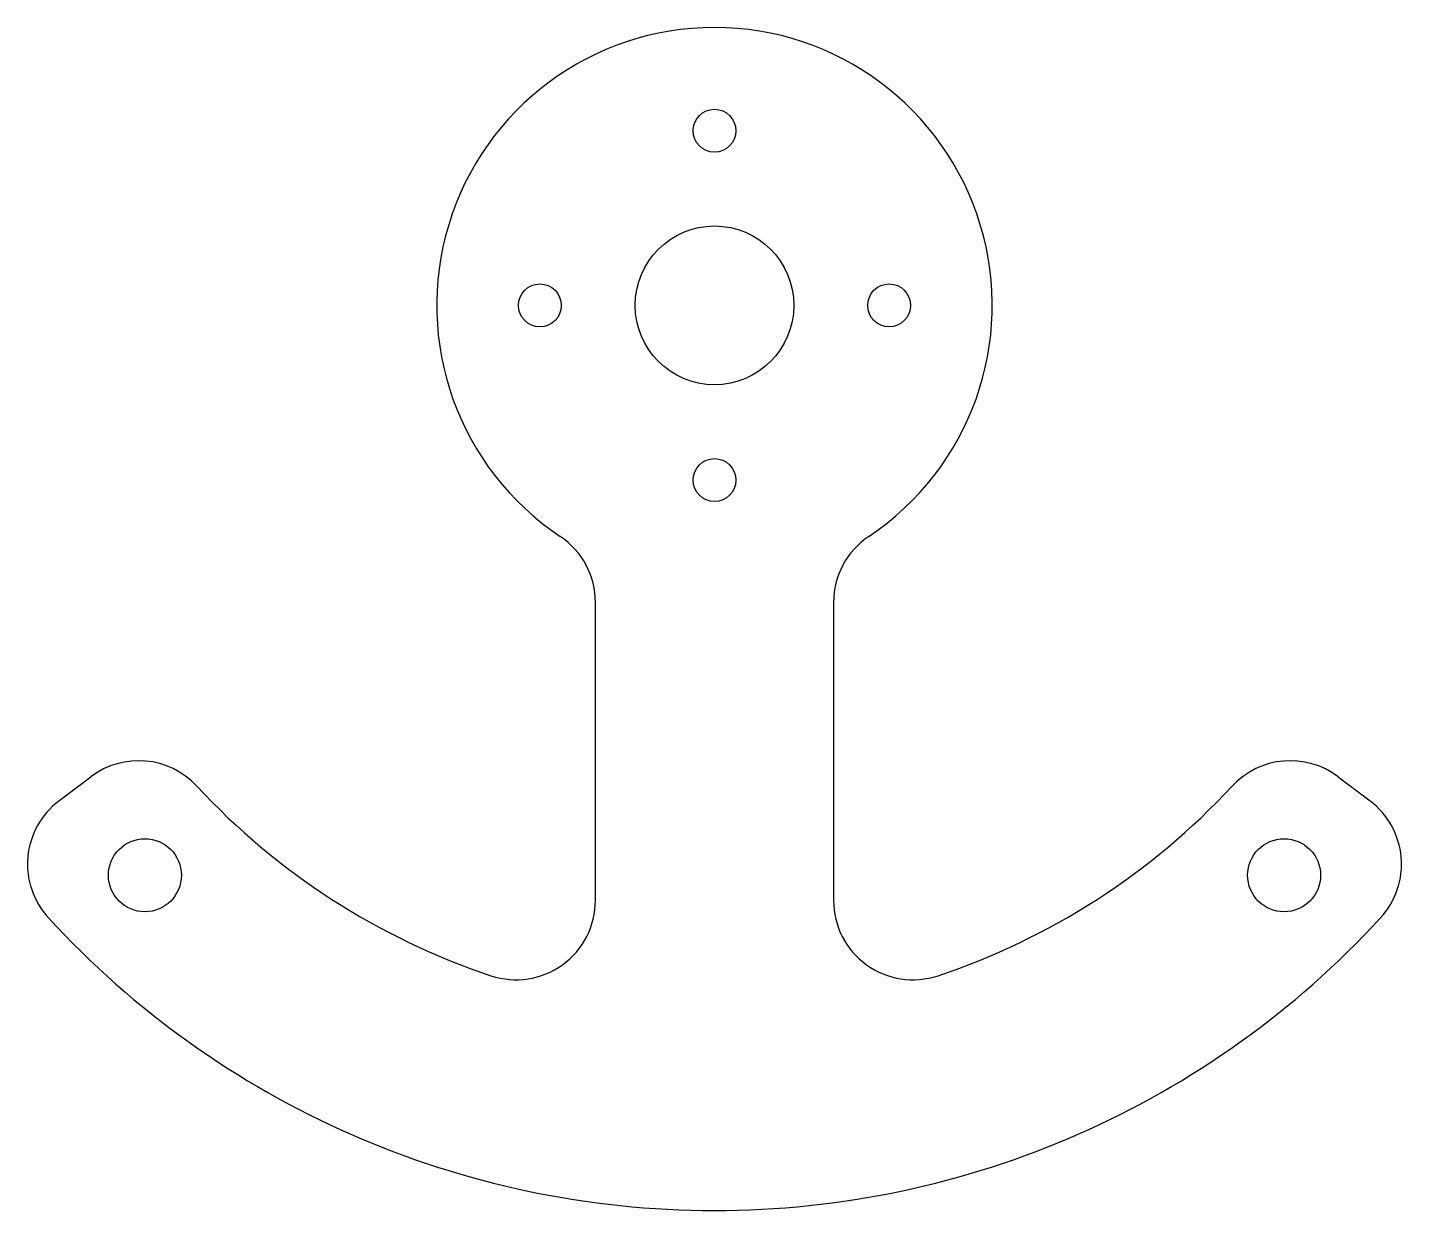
# Model space of a CAD drawing. Header units: millimetres. Extents: x -43.3 to 43.3, y -57 to 17.5.
import ezdxf

# ---------------------------------------------------------------- set-up
doc = ezdxf.new("R2010")
doc.units = ezdxf.units.MM

msp = doc.modelspace()

# ---------------------------------------------------------------- linework, layer by layer
at = {"color": 7, "linetype": 'Continuous', "lineweight": 25}
for p, q in [((-7.5, -37.47), (-7.5, -18.708)), ((7.5, -18.708), (7.5, -37.47)), ((-41.298, -31.201), (-39.293, -29.687)), ((39.293, -29.687), (41.298, -31.201))]:
    msp.add_line(p, q, dxfattribs=at)
for centre, radius in [((0, 11), 1.35), ((0, 0), 5), ((-11, 0), 1.35), ((11, 0), 1.35), ((0, -11), 1.35), ((-35.886, -35.886), 2.3), ((35.886, -35.886), 2.3)]:
    msp.add_circle(centre, radius, dxfattribs=at)
for centre, radius, start, end in [((0, 0), 17.5, 303.74899, 236.25101), ((-12.5, -18.708), 5, 0, 56.25101), ((12.5, -18.708), 5, 123.74899, 180), ((-36.279, -33.676), 5, 42.8692, 127.07186), ((36.279, -33.676), 5, 52.92814, 137.1308), ((0, 0), 44.5, 222.8692, 251.55128), ((0, 0), 44.5, 288.44872, 317.1308), ((-38.283, -35.191), 5, 127.07186, 222.58959), ((38.283, -35.191), 5, 317.41041, 52.92814), ((-12.5, -37.47), 5, 251.55128, 0), ((12.5, -37.47), 5, 180, 288.44872), ((0, 0), 57, 222.58959, 317.41041)]:
    msp.add_arc(centre, radius, start, end, dxfattribs=at)

doc.saveas('drawing.dxf')
